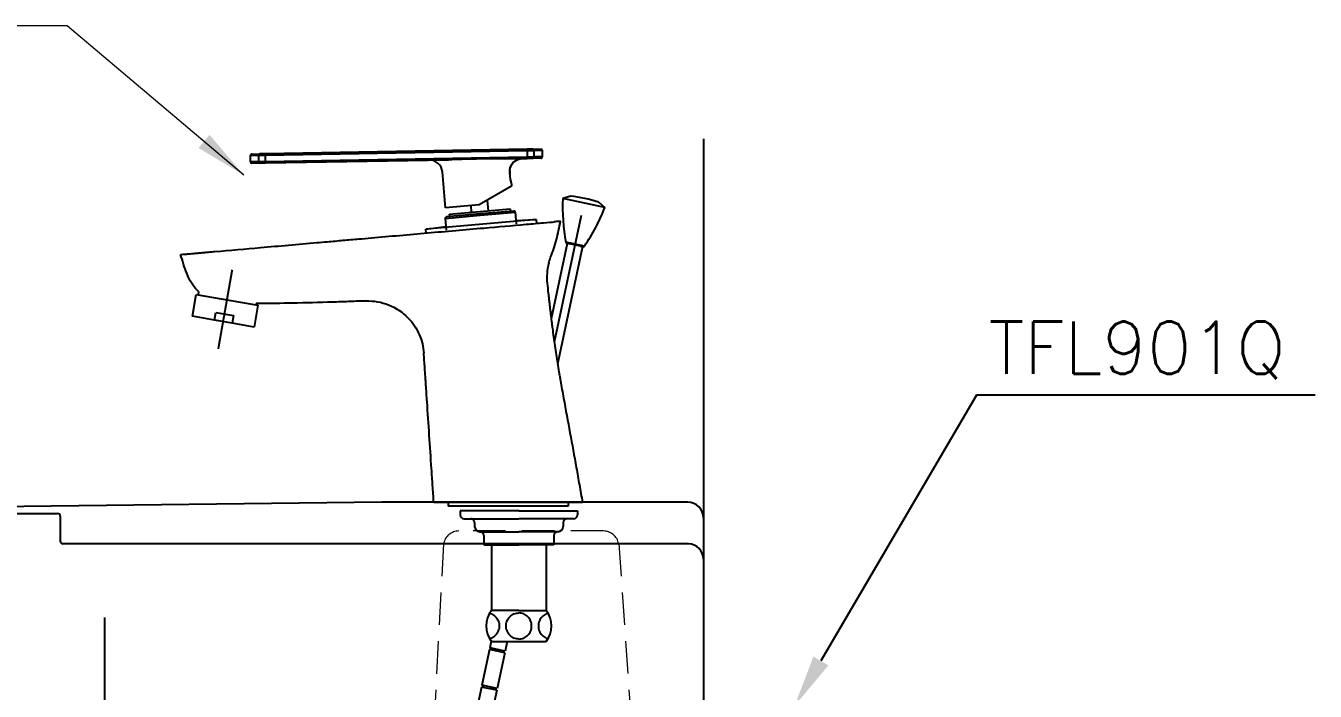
# Model space of a CAD drawing. Header units: inches. Extents: x -7545 to -4445, y -11039 to -8939.
# Drawn here: x -5443.2 to -4947.9, y -10112.4 to -9856.9 of the extents above; entities that cross this region are included whole.
import ezdxf

# ---------------------------------------------------------------- set-up
doc = ezdxf.new("R2010")
doc.units = ezdxf.units.IN
doc.header["$LTSCALE"] = 50
doc.header["$MEASUREMENT"] = 0
doc.linetypes.add('CENTER', pattern=[2, 1.25, -0.25, 0.25, -0.25])
doc.linetypes.add('HIDDEN', pattern=[0.375, 0.25, -0.125])
for name, color, linetype in [('1', 1, 'Continuous'), ('3', 3, 'Continuous'), ('7', 7, 'Continuous'), ('CENTER', 2, 'CENTER')]:
    doc.layers.add(name, color=color, linetype=linetype)
doc.styles.get("Standard").update_dxf_attribs({"font": 'txt.shx', "bigfont": 'whgtxt.shx'})
doc.dimstyles.get("Standard").update_dxf_attribs({"dimtxt": 20, "dimasz": 20, "dimexe": 5, "dimexo": 1.5, "dimgap": 10, "dimtad": 0, "dimtoh": 1, "dimdec": 0, "dimzin": 0, "dimdsep": 46, "dimtxsty": 'Standard', "dimcen": 0, "dimclrd": 3, "dimclre": 3, "dimclrt": 2, "dimadec": 0, "dimazin": 3, "dimtfac": 1, "dimtdec": 0, "dimtofl": 0, "dimtmove": 0, "dimatfit": 3, "dimfxl": 0, "dimtolj": 1, "dimtzin": 0, "dimlwd": 0, "dimlwe": 25, "dimarcsym": 0})

msp = doc.modelspace()

# ---------------------------------------------------------------- linework, layer by layer
at = {"ltscale": 0.5}
for p, q in [((-5281, -10039.89), (-5281, -10041.37)), ((-5234.87, -10039.89), (-5234.87, -10041.37))]:
    msp.add_line(p, q, dxfattribs=at)
at = {"lineweight": 0}
msp.add_line((-5182.94, -10045.9), (-5182.94, -10162.42), dxfattribs=at)
at = {"color": 7, "linetype": 'HIDDEN', "lineweight": 0}
msp.add_line((-5282.78, -10055.79), (-5289.73, -10188.36), dxfattribs=at)
for centre, start, end in [((-5276.82, -10056.89), 90, 169.3821), ((-5221.38, -10056.89), 10.6179, 90)]:
    msp.add_arc(centre, 6, start, end, dxfattribs=at)
at = {"layer": '1'}
msp.add_line((-5182.94, -9900.24), (-5182.94, -10800.24), dxfattribs=at)
at = {"layer": '1', "color": 7, "linetype": 'Continuous'}
for p, q in [((-5356.44, -9906.15), (-5353.38, -9906.1)), ((-5351.14, -9906.06), (-5353.38, -9906.1)), ((-5250.66, -9904.3), (-5351.14, -9906.06)), ((-5351.14, -9906.06), (-5351.13, -9906.56)), ((-5351.13, -9906.56), (-5250.65, -9904.8)), ((-5248.42, -9904.26), (-5250.66, -9904.3)), ((-5250.66, -9904.3), (-5250.65, -9904.8)), ((-5250.65, -9904.8), (-5247.96, -9904.76)), ((-5250.65, -9904.8), (-5250.61, -9907.3)), ((-5248.42, -9904.26), (-5245.36, -9904.21)), ((-5247.96, -9904.76), (-5244.85, -9904.7)), ((-5247.92, -9907.26), (-5247.96, -9904.76)), ((-5244.85, -9904.7), (-5244.81, -9907.2)), ((-5356.93, -9906.66), (-5353.82, -9906.6)), ((-5356.89, -9909.16), (-5356.93, -9906.66)), ((-5353.78, -9909.1), (-5356.89, -9909.16)), ((-5353.32, -9909.59), (-5356.38, -9909.65)), ((-5353.82, -9906.6), (-5351.13, -9906.56)), ((-5353.82, -9906.6), (-5353.78, -9909.1)), ((-5351.09, -9909.06), (-5353.78, -9909.1)), ((-5353.32, -9909.59), (-5351.08, -9909.56)), ((-5351.09, -9909.06), (-5351.13, -9906.56)), ((-5250.61, -9907.3), (-5351.09, -9909.06)), ((-5351.08, -9909.56), (-5351.09, -9909.06)), ((-5351.08, -9909.56), (-5280.89, -9908.33)), ((-5259.51, -9907.96), (-5250.6, -9907.8)), ((-5247.92, -9907.26), (-5250.61, -9907.3)), ((-5250.6, -9907.8), (-5250.61, -9907.3)), ((-5250.6, -9907.8), (-5248.36, -9907.76)), ((-5245.3, -9907.71), (-5248.36, -9907.76)), ((-5244.81, -9907.2), (-5247.92, -9907.26)), ((-5281.97, -9926.81), (-5283.17, -9913.02)), ((-5256.59, -9918.5), (-5269.02, -9925.67)), ((-5256.68, -9917.53), (-5256.59, -9918.5)), ((-5269.02, -9925.67), (-5281.97, -9926.81)), ((-5271.94, -9928.43), (-5272.15, -9925.95)), ((-5266.01, -9923.94), (-5265.66, -9927.88)), ((-5282.12, -9930.82), (-5268.67, -9929.64)), ((-5282.12, -9930.82), (-5281.72, -9935.3)), ((-5268.71, -9929.15), (-5281.66, -9930.28)), ((-5280.4, -9929.17), (-5257.19, -9927.14)), ((-5280.32, -9930.16), (-5280.4, -9929.17)), ((-5255.76, -9928.01), (-5268.71, -9929.15)), ((-5268.67, -9929.64), (-5255.22, -9928.47)), ((-5257.19, -9927.14), (-5257.11, -9928.13)), ((-5255.22, -9928.47), (-5254.83, -9932.95)), ((-5247.14, -9931.28), (-5289.58, -9934.99)), ((-5289.58, -9934.99), (-5281.84, -9933.98)), ((-5289.45, -9936.47), (-5289.58, -9934.99)), ((-5254.94, -9931.63), (-5247.14, -9931.28)), ((-5247.14, -9931.28), (-5247.01, -9932.76)), ((-5379.17, -9968.4), (-5377.7, -9960.03)), ((-5377.7, -9960.03), (-5354.06, -9964.19)), ((-5376.91, -9960.16), (-5376.72, -9959.1)), ((-5354.06, -9964.19), (-5355.54, -9972.56)), ((-5354.77, -9963.58), (-5354.85, -9964.05)), ((-5370.73, -9969.88), (-5379.17, -9968.4)), ((-5370.73, -9969.88), (-5370.21, -9966.93)), ((-5363.98, -9971.07), (-5370.73, -9969.88)), ((-5370.21, -9966.93), (-5363.46, -9968.12)), ((-5363.46, -9968.12), (-5363.98, -9971.07)), ((-5355.54, -9972.56), (-5363.98, -9971.07)), ((-5234.87, -10041.37), (-5281, -10041.37))]:
    msp.add_line(p, q, dxfattribs=at)
at = {"layer": '1', "color": 3}
for p, q in [((-5078.04, -9998.79), (-5137.78, -10100.83)), ((-4947.9, -9998.79), (-5078.04, -9998.79))]:
    msp.add_line(p, q, dxfattribs=at)
at = {"layer": '1', "color": 7, "linetype": 'ByBlock'}
for p, q in [((-5306.49, -10039.89), (-5677.04, -10044.27)), ((-5230.74, -10039.89), (-5306.49, -10039.89)), ((-5188.94, -10039.89), (-5230.74, -10039.89)), ((-5683.1, -10044.28), (-5430.99, -10044.18)), ((-5429.99, -10045.18), (-5429.99, -10054.79)), ((-5182.94, -10045.89), (-5182.94, -10414.88)), ((-5188.65, -10055.79), (-5428.99, -10055.79))]:
    msp.add_line(p, q, dxfattribs=at)
at = {"layer": '1', "color": 7, "linetype": 'Continuous'}
for centre, radius, start, end in [((-5356.43, -9906.65), 0.5, 91, 181.0002), ((-5245.35, -9904.71), 0.5, 1.0002, 91), ((-5356.39, -9909.15), 0.5, 181.0002, 271), ((-5288.15, -9913.46), 5, 4.7602, 91), ((-5245.31, -9907.21), 0.5, 271, 1.0002), ((-5281.62, -9930.78), 0.5, 95.0001, 185.0001), ((-5255.72, -9928.51), 0.5, 5.0001, 95.0001), ((-5221.54, -9953.52), 21.5, 165.6453, 185.9285)]:
    msp.add_arc(centre, radius, start, end, dxfattribs=at)
at = {"layer": '1', "color": 7, "linetype": 'Continuous', "extrusion": (0, 0, -1)}
msp.add_arc((5365.11, -9946.68), 17, 313.0775, 337.3249, dxfattribs=at)
at = {"layer": '1', "color": 7, "linetype": 'ByBlock'}
for centre, radius, start, end in [((-5188.94, -10045.89), 6, 0, 90), ((-5430.99, -10045.18), 1, 0, 90), ((-5428.99, -10054.79), 1, 180, 270), ((-5188.94, -10061.78), 6, 0, 87.2396)]:
    msp.add_arc(centre, radius, start, end, dxfattribs=at)
at = {"layer": '1', "color": 7, "linetype": 'Continuous', "extrusion": (0, 0, -1)}
for centre, major_axis, ratio, start_param, end_param in [((-5353.37, -9906.6), (-0.009, 0.5), 0.896618, 4.712389, 6.283185), ((-5248.41, -9904.76), (0.009, -0.5), 0.896618, 3.141593, 4.712389), ((-5353.33, -9909.1), (-0.009, 0.5), 0.896618, 3.141593, 4.712389), ((-5252.46, -9912.84), (-0.09, 5), 0.978413, 4.644078, 6.283185), ((-5252.31, -9912.83), (0.09, -5), 0.999997, 1.661177, 3.141788), ((-5248.37, -9907.26), (0.009, -0.5), 0.896618, 4.712389, 6.283185), ((-5221.54, -9953.52), (-20.72, 5.74), 0.999735, 0.000013, 0.09761), ((-5311.77, -9984.04), (-19.98, 7.94), 1, 1.153489, 1.989306)]:
    msp.add_ellipse(centre, major_axis=major_axis, ratio=ratio, start_param=start_param, end_param=end_param, dxfattribs=at)
at = {"layer": '1', "color": 7, "linetype": 'Continuous'}
for points, knots in [([(-5259.51, -9907.96), (-5260.86, -9907.98), (-5262.21, -9907.98), (-5265.19, -9907.99), (-5266.82, -9907.99), (-5269.03, -9908.01), (-5269.61, -9908.02), (-5271.27, -9908.05), (-5272.35, -9908.07), (-5274.99, -9908.15), (-5276.55, -9908.21), (-5279.03, -9908.29), (-5279.96, -9908.31), (-5280.89, -9908.33)], [0, 0, 0, 0, 0.189442, 0.189442, 0.41846, 0.41846, 0.499035, 0.499035, 0.651444, 0.651444, 0.869304, 0.869304, 1, 1, 1, 1]), ([(-5257.33, -9913.26), (-5257.34, -9913.47), (-5257.34, -9913.69), (-5257.32, -9914.25), (-5257.29, -9914.59), (-5257.22, -9915.24), (-5257.17, -9915.56), (-5257.06, -9916.15), (-5257, -9916.43), (-5256.88, -9916.9), (-5256.82, -9917.1), (-5256.73, -9917.4), (-5256.7, -9917.5), (-5256.68, -9917.56), (-5256.68, -9917.57), (-5256.68, -9917.57)], [0, 0, 0, 0, 0.114939, 0.114939, 0.279354, 0.279354, 0.440312, 0.440312, 0.602681, 0.602681, 0.769066, 0.769066, 0.935927, 0.935927, 1, 1, 1, 1]), ([(-5257.29, -9912.44), (-5257.3, -9912.6), (-5257.32, -9912.79), (-5257.33, -9913.07), (-5257.33, -9913.17), (-5257.33, -9913.26)], [0, 0, 0, 0, 0.685434, 0.685434, 1, 1, 1, 1]), ([(-5315.31, -9938.74), (-5313.69, -9938.59), (-5304.88, -9937.82), (-5288.86, -9936.42), (-5269.04, -9934.69), (-5256.41, -9933.58), (-5250.97, -9933.11)], [0, 0, 0, 0, 0.075728, 0.411101, 0.746475, 1, 1, 1, 1]), ([(-5250.97, -9933.11), (-5248.65, -9932.9), (-5246.34, -9932.7), (-5242.42, -9932.36), (-5240.94, -9932.23), (-5240.3, -9932.17)], [0, 0, 0, 0, 0.5, 0.5, 1, 1, 1, 1]), ([(-5241.6, -9945.79), (-5240.75, -9943.58), (-5240.01, -9941.3), (-5238.75, -9936.69), (-5238.24, -9934.34), (-5237.85, -9931.96)], [0, 0, 0, 0, 0.496999, 0.496999, 1, 1, 1, 1]), ([(-5237.85, -9931.96), (-5237.85, -9931.96), (-5237.86, -9931.96), (-5237.96, -9931.97), (-5238.47, -9932.01), (-5239.66, -9932.12), (-5239.96, -9932.14), (-5240.3, -9932.17)], [0, 0, 0, 0, 0.08327, 0.08327, 0.791492, 0.791492, 1, 1, 1, 1]), ([(-5370.57, -9943.57), (-5364.73, -9943.06), (-5351.7, -9941.92), (-5337.31, -9940.66), (-5328.76, -9939.91), (-5327.4, -9939.79)], [0, 0, 0, 0, 0.40612, 0.905778, 1, 1, 1, 1]), ([(-5327.4, -9939.79), (-5326.4, -9939.71), (-5324.38, -9939.53), (-5322.37, -9939.35), (-5320.35, -9939.18), (-5318.34, -9939), (-5316.32, -9938.82), (-5315.31, -9938.74)], [0, 0, 0, 0, 0.25, 0.5, 0.5, 0.75, 1, 1, 1, 1]), ([(-5380.8, -9953.24), (-5380.98, -9952.8), (-5382.11, -9950.02), (-5383.06, -9947.17), (-5383.73, -9944.72)], [0, 0, 0, 0, 0.156198, 1, 1, 1, 1]), ([(-5382.11, -9944.58), (-5382.03, -9944.57), (-5381.86, -9944.56), (-5381.4, -9944.52), (-5380.63, -9944.45), (-5379.42, -9944.34), (-5377.96, -9944.22), (-5376.3, -9944.07), (-5374.48, -9943.91), (-5372.56, -9943.74), (-5371.24, -9943.63), (-5370.57, -9943.57)], [0, 0, 0, 0, 0.0625, 0.125, 0.25, 0.375001, 0.500001, 0.625002, 0.750002, 0.875003, 1, 1, 1, 1]), ([(-5242.93, -9955.74), (-5242.79, -9957.02), (-5242.6, -9958.87), (-5242.33, -9961.28), (-5242.18, -9962.69), (-5242.05, -9963.81), (-5241.92, -9964.93), (-5241.75, -9966.34), (-5241.55, -9968.02), (-5241.35, -9969.7), (-5241.13, -9971.39), (-5240.7, -9974.75), (-5240.01, -9979.79), (-5239.16, -9985.38), (-5238.51, -9989.28), (-5238.13, -9991.51), (-5237.74, -9993.73), (-5237.24, -9996.52), (-5236.04, -10003.19), (-5234.18, -10013.19), (-5232.12, -10024.31), (-5230.56, -10033.21), (-5229.77, -10037.67), (-5229.38, -10039.89)], [0, 0, 0, 0, 0.045536, 0.065421, 0.085305, 0.095248, 0.10519, 0.125075, 0.144959, 0.164844, 0.184729, 0.204613, 0.284152, 0.363691, 0.40346, 0.423345, 0.443229, 0.482999, 0.522768, 0.681845, 0.840923, 0.920461, 1, 1, 1, 1]), ([(-5325.37, -9963), (-5330.5, -9963.16), (-5335.64, -9963.29), (-5345.04, -9963.47), (-5349.32, -9963.52), (-5353.59, -9963.57)], [0, 0, 0, 0, 0.545544, 0.545544, 1, 1, 1, 1]), ([(-5313.23, -9962.58), (-5314.24, -9962.62), (-5316.26, -9962.7), (-5318.29, -9962.77), (-5320.31, -9962.84), (-5322.34, -9962.91), (-5324.36, -9962.97), (-5325.37, -9963)], [0, 0, 0, 0, 0.25, 0.5, 0.5, 0.75, 1, 1, 1, 1]), ([(-5296.4, -9969.01), (-5294.54, -9970.92), (-5293.05, -9973.16), (-5291.03, -9977.83), (-5290.48, -9980.25), (-5290.32, -9982.53)], [0, 0, 0, 0, 0.5, 0.5, 1, 1, 1, 1]), ([(-5286.5, -10039.89), (-5286.64, -10037.75), (-5286.92, -10033.45), (-5287.49, -10024.86), (-5288.21, -10014.12), (-5288.85, -10004.46), (-5289.28, -9998.02), (-5289.45, -9995.33), (-5289.6, -9993.19), (-5289.74, -9991.04), (-5289.98, -9987.49), (-5290.19, -9984.47), (-5290.32, -9982.53)], [0, 0, 0, 0, 0.112309, 0.224617, 0.449235, 0.673852, 0.730007, 0.786161, 0.814238, 0.842315, 0.89847, 1, 1, 1, 1]), ([(-5286.5, -10039.89), (-5286.5, -10039.89), (-5286.45, -10039.89), (-5286.28, -10039.89), (-5286.12, -10039.89), (-5285.85, -10039.89), (-5285.65, -10039.89), (-5285.25, -10039.89), (-5284.51, -10039.89), (-5283.4, -10039.89), (-5282.05, -10039.89), (-5280.49, -10039.89), (-5278.72, -10039.89), (-5276.77, -10039.89), (-5273.93, -10039.89), (-5270.79, -10039.89), (-5267.41, -10039.89), (-5265.21, -10039.89), (-5263.42, -10039.89), (-5261.61, -10039.89), (-5258.39, -10039.89), (-5254.66, -10039.89), (-5250.98, -10039.89), (-5247.36, -10039.89), (-5243.05, -10039.89), (-5238.41, -10039.89), (-5234.53, -10039.89), (-5232.1, -10039.89), (-5230.87, -10039.89), (-5230.32, -10039.89), (-5229.63, -10039.89), (-5229.38, -10039.89), (-5229.38, -10039.89)], [0, 0, 0, 0, 0.03125, 0.03125, 0.0625, 0.070313, 0.078125, 0.09375, 0.125, 0.15625, 0.1875, 0.21875, 0.25, 0.28125, 0.3125, 0.375, 0.40625, 0.4375, 0.453125, 0.46875, 0.5, 0.5625, 0.59375, 0.625, 0.6875, 0.75, 0.8125, 0.875, 0.90625, 0.921875, 0.9375, 1, 1, 1, 1])]:
    msp.add_open_spline(points, degree=3, knots=knots, dxfattribs=at)
for points, degree in [([(-5383.73, -9944.72), (-5383.73, -9944.72), (-5383.18, -9944.67), (-5382.11, -9944.58)], 3), ([(-5242.26, -9947.78), (-5242.37, -9948.19)], 1), ([(-5242.93, -9955.74), (-5242.93, -9955.74), (-5242.93, -9955.74), (-5242.93, -9955.74)], 3), ([(-5242.93, -9955.74), (-5242.93, -9955.74), (-5242.93, -9955.74), (-5242.93, -9955.74)], 3), ([(-5353.59, -9963.57), (-5353.99, -9963.58), (-5354.38, -9963.58), (-5354.77, -9963.58)], 3), ([(-5312.61, -9962.56), (-5312.82, -9962.57), (-5313.02, -9962.58), (-5313.23, -9962.58)], 3)]:
    msp.add_open_spline(points, degree=degree, dxfattribs=at)
at = {"layer": '1', "color": 1, "linetype": 'CENTER'}
msp.add_open_spline([(-5369.2, -9980.92), (-5368.33, -9976), (-5363.86, -9950.65)], degree=1, knots=[0, 0, 0.162682, 1, 1], dxfattribs=at)
at = {"layer": '1', "color": 3}
msp.add_solid([(-5134.91, -10102.52), (-5140.66, -10099.15), (-5147.89, -10118.09)], dxfattribs=at)
at = {"layer": '3', "color": 7}
for p, q in [((-5182.94, -10013.44), (-5182.94, -10110.55)), ((-5182.94, -10110.55), (-5182.94, -10175.55))]:
    msp.add_line(p, q, dxfattribs=at)
at = {"layer": '3', "color": 7, "linetype": 'HIDDEN', "lineweight": 0}
for p, q in [((-5221.38, -10050.89), (-5276.82, -10050.89)), ((-5215.44, -10055.79), (-5207.94, -10163.18))]:
    msp.add_line(p, q, dxfattribs=at)
at = {"layer": '7'}
for p, q in [((-5233.9, -9922.3), (-5236.9, -9923.19)), ((-5220.76, -9926.63), (-5236.9, -9923.19)), ((-5233.9, -9922.3), (-5233.87, -9922.31)), ((-5223.17, -9924.58), (-5223.14, -9924.59)), ((-5223.14, -9924.59), (-5220.76, -9926.63)), ((-5229.86, -9929.72), (-5240.2, -9978.36)), ((-5235.2, -9940.43), (-5241.37, -9969.47)), ((-5228.65, -9941.51), (-5235.75, -9940)), ((-5235.36, -9940.39), (-5234.22, -9940.63)), ((-5230.31, -9941.47), (-5234.22, -9940.63)), ((-5229.33, -9941.67), (-5238.92, -9986.78)), ((-5230.31, -9941.47), (-5229.17, -9941.71)), ((-5276.31, -10043.18), (-5276.31, -10044.68)), ((-5253.81, -10043.18), (-5276.31, -10043.18)), ((-5253.81, -10043.18), (-5231.31, -10043.18)), ((-5231.31, -10043.18), (-5231.31, -10044.68)), ((-5274.81, -10046.18), (-5272.31, -10046.18)), ((-5272.31, -10046.18), (-5253.81, -10046.18)), ((-5270.81, -10047.68), (-5270.81, -10049.18)), ((-5235.31, -10046.18), (-5253.81, -10046.18)), ((-5236.81, -10047.68), (-5236.81, -10049.18)), ((-5232.81, -10046.18), (-5235.31, -10046.18)), ((-5268.81, -10051.18), (-5253.81, -10051.18)), ((-5267.31, -10052.68), (-5267.31, -10056.18)), ((-5238.81, -10051.18), (-5253.81, -10051.18)), ((-5240.31, -10052.68), (-5240.31, -10056.18)), ((-5267.31, -10056.18), (-5253.81, -10056.18)), ((-5264.31, -10056.18), (-5264.31, -10081.39)), ((-5240.31, -10056.18), (-5253.81, -10056.18)), ((-5243.31, -10056.18), (-5243.31, -10081.39)), ((-5253.81, -10081.39), (-5264.31, -10081.39)), ((-5253.81, -10081.39), (-5243.31, -10081.39)), ((-5264.41, -10093.26), (-5264.94, -10095.77)), ((-5264.31, -10093.39), (-5243.31, -10093.39)), ((-5258.31, -10093.39), (-5259.08, -10097.01)), ((-5265.09, -10096.45), (-5268, -10110.14)), ((-5259.22, -10097.7), (-5265.09, -10096.45)), ((-5259.08, -10097.01), (-5264.94, -10095.77)), ((-5264.6, -10096.55), (-5264.45, -10095.87)), ((-5259.22, -10097.7), (-5262.13, -10111.39)), ((-5259.71, -10097.59), (-5259.56, -10096.91)), ((-5268.15, -10110.83), (-5271.06, -10124.52)), ((-5262.28, -10112.08), (-5268.15, -10110.83)), ((-5262.13, -10111.39), (-5268, -10110.14)), ((-5267.66, -10110.93), (-5267.51, -10110.25)), ((-5262.28, -10112.08), (-5265.19, -10125.77)), ((-5262.77, -10111.97), (-5262.62, -10111.29))]:
    msp.add_line(p, q, dxfattribs=at)
for points in [[(-5265.05, -10082.54, -0.038645), (-5264.35, -10082.77, -0.099233), (-5262.76, -10083.86, -0.097724), (-5261.7, -10085.47, -0.096683), (-5261.32, -10087.39, -0.096683), (-5261.7, -10089.31, -0.097724), (-5262.76, -10090.93, -0.099233), (-5264.35, -10092.01, -0.038645), (-5265.05, -10092.25, -0.100326)], [(-5253.81, -10092.39, -0.100326), (-5255.68, -10092.01, -0.099233), (-5257.28, -10090.93, -0.097724), (-5258.34, -10089.31, -0.096683), (-5258.71, -10087.39, -0.096683), (-5258.34, -10085.47, -0.097724), (-5257.28, -10083.86, -0.099233), (-5255.68, -10082.77, -0.100326), (-5253.81, -10082.39)], [(-5253.81, -10092.39, 0.100326), (-5251.94, -10092.01, 0.099233), (-5250.35, -10090.93, 0.097724), (-5249.29, -10089.31, 0.096683), (-5248.91, -10087.39, 0.096683), (-5249.29, -10085.47, 0.097724), (-5250.35, -10083.86, 0.099233), (-5251.94, -10082.77, 0.100326), (-5253.81, -10082.39)], [(-5242.57, -10082.54, 0.038645), (-5243.27, -10082.77, 0.099233), (-5244.87, -10083.86, 0.097724), (-5245.93, -10085.47, 0.096683), (-5246.3, -10087.39, 0.096683), (-5245.93, -10089.31, 0.097724), (-5244.87, -10090.93, 0.099233), (-5243.27, -10092.01, 0.038645), (-5242.57, -10092.25, 0.100326)]]:
    msp.add_lwpolyline(points, format="xyb", dxfattribs=at)
for centre, radius, start, end in [((-5167, -9926.84), 70, 177.0153, 190.8327), ((-5238.86, -9972.06), 50, 71.7204, 84.2796), ((-5286.11, -9901.52), 70, 325.1673, 338.9847), ((-5235.26, -9939.9), 0.5, 190.8327, 258), ((-5229.06, -9941.22), 0.5, 258, 325.1673), ((-5274.81, -10044.68), 1.5, 180, 270), ((-5232.81, -10044.68), 1.5, 270, 0), ((-5272.31, -10047.68), 1.5, 0, 90), ((-5268.81, -10049.18), 2, 180, 270), ((-5238.81, -10049.18), 2, 270, 0), ((-5235.31, -10047.68), 1.5, 90, 180), ((-5268.81, -10052.68), 1.5, 0, 90), ((-5238.81, -10052.68), 1.5, 90, 180), ((-5256.31, -10087.39), 10, 143.1301, 216.8699), ((-5256.31, -10087.39), 10, 143.1301, 216.8699), ((-5251.31, -10087.39), 10, 323.1301, 36.8699)]:
    msp.add_arc(centre, radius, start, end, dxfattribs=at)
at = {"layer": 'CENTER', "color": 1, "linetype": 'CENTER'}
msp.add_line((-5412.94, -10084.07), (-5412.94, -10422.17), dxfattribs=at)

# ---------------------------------------------------------------- texts
at = {"layer": '1', "color": 2}
msp.add_text('TFL901Q', height=20, dxfattribs=at).set_placement((-5073.36, -9990.5))

# ---------------------------------------------------------------- leaders
msp.add_leader([(-5359.46, -9914.19), (-5427.28, -9856.87), (-5574.37, -9856.87)], dimstyle='Standard', override={"dimgap": 10, "dimtad": 0, "dimarcsym": 1})

doc.saveas('drawing.dxf')
